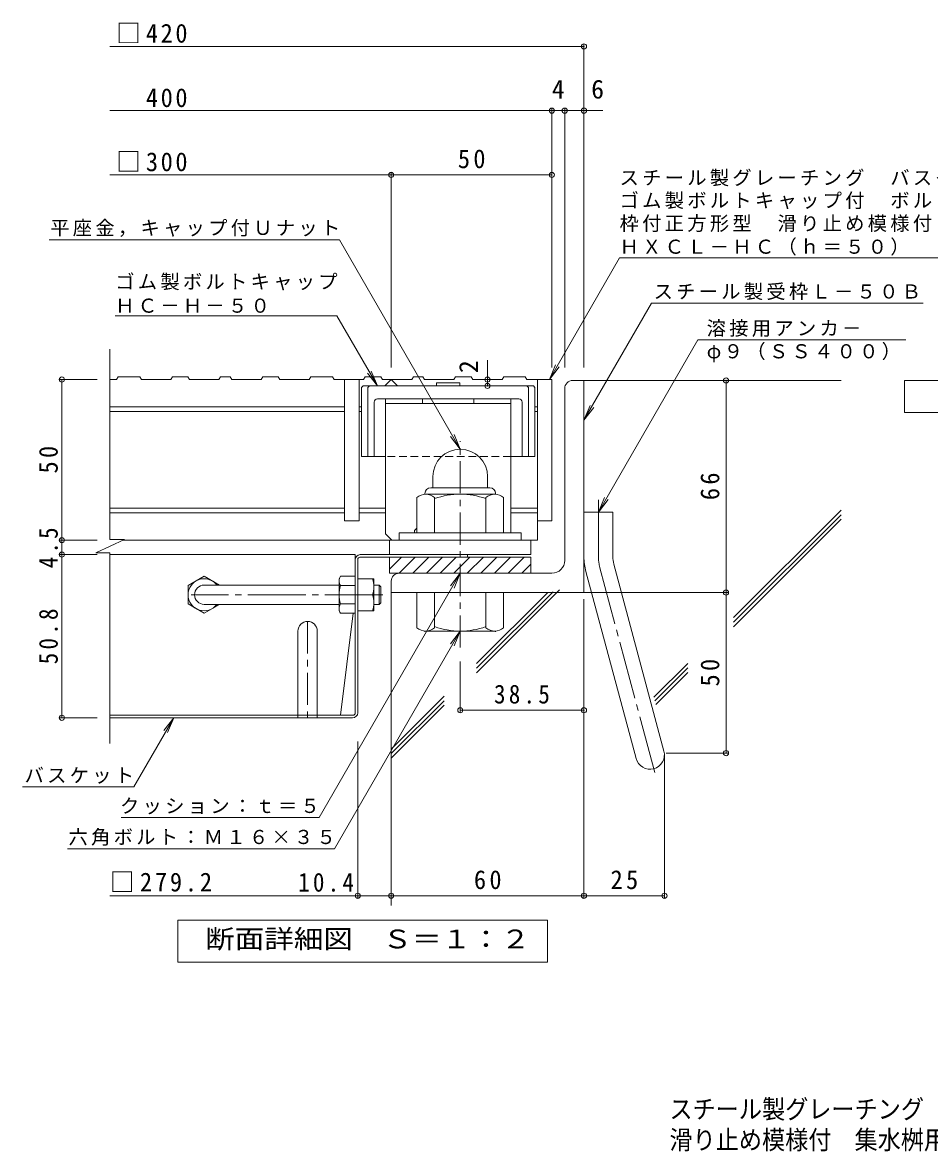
# Model space of a CAD drawing. Units: millimetres on the paper, enlarged 4 times, with parts at other scales. Extents: x -1079 to 1075, y -788 to 718.
# Drawn here: x -607 to -42, y -788 to -85 of the extents above; entities that cross this region are included whole.
import ezdxf
from ezdxf.enums import TextEntityAlignment as Align

# ---------------------------------------------------------------- set-up
doc = ezdxf.new("R2010")
doc.units = ezdxf.units.MM
doc.header["$LTSCALE"] = 4
doc.header["$PDMODE"] = 32
doc.header["$PDSIZE"] = 3.2
for name, pattern in [('CHAIN1', [8, 5, -1, 1, -1]), ('CHAIN2', [12, 9, -1, 1, -1]), ('DASHED1', [1.8, 1.2, -0.6])]:
    doc.linetypes.add(name, pattern=pattern)
for name, color, linetype, lineweight in [('D-1', 2, 'Continuous', 9), ('D-2', 3, 'Continuous', 9), ('D-4', 7, 'Continuous', 9), ('D-5', 7, 'Continuous', 9), ('D-6', 6, 'Continuous', 9), ('D-7', 6, 'Continuous', 9), ('D-8', 4, 'Continuous', 9), ('D-B', 2, 'Continuous', 9)]:
    doc.layers.add(name, color=color, linetype=linetype, lineweight=lineweight)
doc.layers.add('F-0_F-0ﾚｲﾔ', color=2, linetype='Continuous')
doc.layers.add('F-F_F-Fﾚｲﾔ', color=2, linetype='Continuous')
doc.styles.add('ＭＳ ゴシック', font='')
doc.styles.get('ＭＳ ゴシック').set_extended_font_data('MS Gothic')

msp = doc.modelspace()

# ---------------------------------------------------------------- linework, layer by layer
at = {"layer": 'D-1'}
for p, q in [((-264.203, -307.934), (-257.203, -307.934)), ((-257.203, -439.934), (-257.203, -307.934)), ((-269.202, -419.934), (-269.202, -312.934)), ((-351.203, -367.734), (-351.203, -374.734)), ((-317.202, -367.714), (-317.202, -374.734)), ((-356.202, -378.334), (-356.202, -378.734)), ((-312.702, -378.734), (-355.703, -378.734)), ((-352.603, -374.734), (-315.802, -374.734)), ((-312.202, -378.334), (-312.202, -378.734)), ((-361.203, -402.734), (-361.203, -380.811)), ((-350.202, -402.734), (-350.202, -380.811)), ((-318.202, -402.734), (-318.202, -380.811)), ((-307.202, -402.734), (-307.202, -380.811)), ((-257.203, -389.934), (-239.202, -389.934)), ((-239.202, -417.564), (-239.202, -389.934)), ((-296.203, -402.734), (-372.203, -402.734)), ((-372.203, -407.334), (-372.203, -402.734)), ((-296.203, -407.334), (-296.203, -402.734)), ((-378.203, -425.407), (-370.729, -417.934)), ((-378.203, -427.934), (-378.203, -417.934)), ((-372.244, -427.934), (-362.244, -417.934)), ((-363.759, -427.934), (-353.759, -417.934)), ((-355.274, -427.934), (-345.274, -417.934)), ((-346.788, -427.934), (-336.788, -417.934)), ((-338.303, -427.934), (-328.303, -417.934)), ((-329.818, -427.934), (-319.818, -417.934)), ((-321.333, -427.934), (-311.333, -417.934)), ((-312.847, -427.934), (-302.847, -417.934)), ((-304.362, -427.934), (-294.362, -417.934)), ((-277.203, -427.934), (-378.203, -427.934)), ((-295.877, -427.934), (-290.202, -422.26)), ((-255.976, -426.882), (-224.791, -543.263)), ((-238.589, -422.223), (-207.405, -538.604)), ((-377.202, -432.934), (-377.202, -439.934)), ((-257.203, -439.934), (-377.202, -439.934)), ((-361.203, -439.934), (-361.203, -461.857)), ((-350.202, -439.934), (-350.202, -461.857)), ((-318.202, -439.934), (-318.202, -461.857)), ((-307.202, -439.934), (-307.202, -461.857)), ((-356.202, -464.334), (-356.202, -463.934)), ((-312.702, -463.934), (-355.703, -463.934)), ((-312.202, -464.334), (-312.202, -463.934))]:
    msp.add_line(p, q, dxfattribs=at)
at = {"layer": 'D-1', "linetype": 'CHAIN1'}
msp.add_line((-334.202, -474.168), (-334.202, -345.731), dxfattribs=at)
at = {"layer": 'D-1', "linetype": 'CHAIN2'}
for p, q in [((-248.203, -417.564), (-248.203, -382.324)), ((-247.283, -424.552), (-212.36, -554.885))]:
    msp.add_line(p, q, dxfattribs=at)
at = {"layer": 'D-1', "color": 3}
for p, q in [((-409.602, -435.334), (-493.602, -435.334)), ((-409.602, -447.334), (-493.602, -447.334))]:
    msp.add_line(p, q, dxfattribs=at)
at = {"layer": 'D-1', "color": 3, "linetype": 'CHAIN2'}
msp.add_line((-382.402, -441.334), (-501.602, -441.334), dxfattribs=at)
at = {"layer": 'D-1'}
msp.add_lwpolyline([(-378.203, -417.934), (-290.202, -417.934), (-290.202, -427.934)], dxfattribs=at)
for centre, radius, start, end in [((-264.203, -312.934), 5, 90, 180), ((-334.202, -367.734), 17, 0.06612, 180), ((-355.703, -387.054), 8.32, 48.6201, 131.38164), ((-352.603, -378.334), 3.6, 90, 180), ((-334.202, -426.734), 48, 70.52881, 109.47119), ((-312.702, -387.054), 8.32, 48.61835, 131.37988), ((-315.802, -378.334), 3.6, 0, 90), ((-277.203, -419.934), 8, 270, 0), ((-221.203, -417.564), 36, 180, 195), ((-221.203, -417.564), 18, 180, 195.00002), ((-372.203, -432.934), 5, 90, 180), ((-355.703, -455.614), 8.32, 228.61835, 311.37988), ((-334.202, -415.934), 48, 250.52881, 289.47119), ((-312.702, -455.614), 8.32, 228.6201, 311.38164), ((-216.098, -540.934), 9, 195.00014, 14.99991)]:
    msp.add_arc(centre, radius, start, end, dxfattribs=at)
at = {"layer": 'D-1', "linetype": 'CHAIN2'}
msp.add_arc((-221.203, -417.564), 27, 180, 194.99995, dxfattribs=at)
at = {"layer": 'D-1', "color": 3}
msp.add_arc((-493.602, -441.334), 6, 90, 270, dxfattribs=at)
at = {"layer": 'D-2'}
for p, q in [((-552.27, -406.992), (-552.27, -288.333)), ((-548.172, -307.334), (-552.27, -307.334)), ((-548.172, -307.334), (-547.137, -305.734)), ((-533.705, -305.734), (-547.137, -305.734)), ((-533.705, -305.734), (-532.67, -307.334)), ((-514.421, -307.334), (-532.67, -307.334)), ((-513.386, -305.734), (-514.421, -307.334)), ((-503.705, -305.734), (-513.386, -305.734)), ((-503.705, -305.734), (-502.67, -307.334)), ((-484.421, -307.334), (-502.67, -307.334)), ((-484.421, -307.334), (-483.386, -305.734)), ((-477.456, -305.734), (-483.386, -305.734)), ((-477.456, -305.734), (-476.421, -307.334)), ((-458.172, -307.334), (-476.421, -307.334)), ((-457.137, -305.734), (-458.172, -307.334)), ((-457.137, -305.734), (-447.456, -305.734)), ((-447.456, -305.734), (-446.421, -307.334)), ((-428.172, -307.334), (-446.421, -307.334)), ((-428.172, -307.334), (-427.137, -305.734)), ((-413.705, -305.734), (-427.137, -305.734)), ((-413.705, -305.734), (-412.67, -307.334)), ((-394.421, -307.334), (-412.67, -307.334)), ((-406.202, -307.334), (-406.202, -395.334)), ((-397.202, -307.334), (-397.202, -395.334)), ((-393.386, -305.734), (-394.421, -307.334)), ((-383.705, -305.734), (-393.386, -305.734)), ((-383.705, -305.734), (-382.67, -307.334)), ((-364.421, -307.334), (-382.67, -307.334)), ((-364.421, -307.334), (-363.386, -305.734)), ((-357.456, -305.734), (-363.386, -305.734)), ((-357.456, -305.734), (-356.421, -307.334)), ((-338.172, -307.334), (-356.421, -307.334)), ((-337.137, -305.734), (-338.172, -307.334)), ((-337.137, -305.734), (-327.456, -305.734)), ((-327.456, -305.734), (-326.421, -307.334)), ((-308.172, -307.334), (-326.421, -307.334)), ((-307.137, -305.734), (-308.172, -307.334)), ((-307.137, -305.734), (-293.705, -305.734)), ((-292.67, -307.334), (-293.705, -305.734)), ((-292.67, -307.334), (-277.203, -307.334)), ((-286.202, -407.334), (-286.202, -307.334)), ((-406.202, -324.334), (-552.27, -324.334)), ((-406.202, -327.334), (-552.27, -327.334)), ((-395.702, -324.334), (-397.202, -324.334)), ((-395.702, -327.334), (-397.202, -327.334)), ((-286.202, -324.334), (-287.702, -324.334)), ((-286.202, -327.334), (-287.702, -327.334)), ((-406.202, -387.334), (-552.27, -387.334)), ((-406.202, -390.334), (-552.27, -390.334)), ((-380.702, -387.334), (-397.202, -387.334)), ((-380.702, -390.334), (-397.202, -390.334)), ((-286.202, -387.334), (-302.702, -387.334)), ((-286.202, -390.334), (-302.702, -390.334)), ((-397.202, -395.334), (-406.202, -395.334)), ((-561.116, -415.275), (-543.277, -406.992)), ((-543.277, -406.992), (-552.27, -406.992)), ((-286.202, -407.334), (-544.013, -407.334)), ((-378.203, -416.334), (-378.203, -407.334)), ((-290.202, -407.334), (-290.202, -416.334)), ((-561.116, -415.275), (-552.27, -415.275)), ((-552.27, -533.934), (-552.27, -415.275)), ((-290.202, -416.334), (-378.203, -416.334))]:
    msp.add_line(p, q, dxfattribs=at)
for points in [[(-381.201, -311.333), (-377.202, -307.334), (-373.203, -311.333)], [(-277.203, -307.334), (-277.203, -395.334), (-286.202, -395.334)]]:
    msp.add_lwpolyline(points, dxfattribs=at)
at = {"layer": 'D-4'}
for p, q in [((-552.27, -99.934), (-257.202, -99.934)), ((-257.202, -299.934), (-257.202, -98.734)), ((-552.27, -139.934), (-245.456, -139.934)), ((-277.202, -299.934), (-277.202, -138.734)), ((-269.202, -299.934), (-269.202, -138.734)), ((-552.27, -179.934), (-277.202, -179.934)), ((-377.202, -299.934), (-377.202, -178.734)), ((-583.356, -307.334), (-560.27, -307.334)), ((-582.156, -307.334), (-582.156, -407.334)), ((-168.783, -439.934), (-168.783, -307.934)), ((-583.356, -407.334), (-560.27, -407.334)), ((-582.156, -407.334), (-582.156, -416.334)), ((-583.356, -416.334), (-560.27, -416.334)), ((-582.156, -416.334), (-582.156, -517.934)), ((-271.202, -439.934), (-167.583, -439.934)), ((-168.783, -539.934), (-168.783, -439.934)), ((-257.202, -444.109), (-257.202, -629.934)), ((-334.202, -482.946), (-334.202, -514.406)), ((-583.356, -517.934), (-560.27, -517.934)), ((-334.202, -513.206), (-257.202, -513.206)), ((-398.002, -629.934), (-398.002, -532.734)), ((-207.098, -540.934), (-207.098, -629.934)), ((-206.098, -539.934), (-167.583, -539.934)), ((-398.002, -628.734), (-552.27, -628.734)), ((-377.202, -628.734), (-398.002, -628.734)), ((-377.202, -628.734), (-207.098, -628.734))]:
    msp.add_line(p, q, dxfattribs=at)
msp.add_lwpolyline([(-317.297, -311.333), (-317.297, -307.334), (-317.297, -295.333)], dxfattribs=at)
for p in [(-257.202, -99.934), (-277.202, -139.934), (-269.202, -139.934), (-257.202, -139.934), (-377.202, -179.934), (-277.202, -179.934), (-582.156, -307.334), (-317.297, -307.334), (-168.783, -307.934), (-317.297, -311.333), (-582.156, -407.334), (-582.156, -416.334), (-168.783, -439.934), (-334.202, -513.206), (-257.202, -513.206), (-582.156, -517.934), (-168.783, -539.934), (-398.002, -628.734), (-377.202, -628.734), (-257.202, -628.734), (-207.098, -628.734)]:
    msp.add_point(p, dxfattribs=at)
at = {"layer": 'D-5'}
for p, q in [((-590.031, -220.457), (-409.418, -220.457)), ((-409.418, -220.457), (-334.202, -350.734)), ((-235.023, -231.599), (-278.749, -307.334)), ((-235.023, -231.599), (28.977, -231.599)), ((-215.115, -259.804), (-257.202, -332.701)), ((-215.115, -259.804), (-45.988, -259.804)), ((-548.95, -267.747), (-410.95, -267.747)), ((-186.273, -282.669), (-248.202, -389.934)), ((-186.273, -282.669), (-56.815, -282.669)), ((-278.749, -307.334), (-274.922, -298.095)), ((-278.749, -307.334), (-272.661, -299.4)), ((-385.786, -311.333), (-391.873, -303.4)), ((-257.202, -332.701), (-253.375, -323.462)), ((-257.202, -332.701), (-251.115, -324.767)), ((-334.202, -350.734), (-340.29, -342.8)), ((-334.202, -350.734), (-338.029, -341.495)), ((-248.202, -389.934), (-244.375, -380.695)), ((-248.202, -389.934), (-242.115, -382)), ((-334.202, -427.934), (-421.964, -579.941)), ((-334.202, -427.934), (-340.29, -435.867)), ((-334.202, -427.934), (-338.029, -437.173)), ((-334.202, -463.934), (-340.29, -471.867)), ((-537.38, -560.941), (-512.55, -517.934)), ((-512.55, -517.934), (-518.638, -525.867)), ((-512.55, -517.934), (-516.377, -527.172)), ((-606.627, -560.941), (-537.38, -560.941)), ((-545.312, -579.941), (-421.964, -579.941)), ((-578.651, -599.406), (-412.417, -599.406))]:
    msp.add_line(p, q, dxfattribs=at)
for points in [[(-410.95, -267.747), (-385.786, -311.333), (-389.612, -302.095)], [(-412.417, -599.406), (-334.202, -463.934), (-338.029, -473.173)]]:
    msp.add_lwpolyline(points, dxfattribs=at)
at = {"layer": 'D-5', "color": 2}
for points in [[(-57.775, -327.934), (-57.775, -307.934), (32.224, -307.934), (32.224, -327.934)], [(-510, -670), (-510, -644), (-279.999, -644), (-279.999, -670)]]:
    msp.add_lwpolyline(points, close=True, dxfattribs=at)
at = {"layer": 'D-6'}
for p, q in [((-257.202, -307.934), (-97.202, -307.934)), ((-164.052, -455.539), (-97.202, -388.689)), ((-164.052, -458.366), (-97.202, -391.515)), ((-164.052, -461.195), (-97.202, -394.345)), ((-377.202, -439.934), (-377.202, -634.734)), ((-323.993, -489.851), (-272.406, -438.264)), ((-323.993, -487.022), (-276.425, -439.454)), ((-323.993, -484.194), (-279.684, -439.886)), ((-213.684, -505.17), (-192.552, -484.038)), ((-213.086, -507.4), (-192.552, -486.865)), ((-212.488, -509.631), (-192.552, -489.694)), ((-377.202, -537.403), (-344.279, -504.48)), ((-377.202, -540.231), (-344.279, -507.307)), ((-377.202, -543.06), (-344.279, -510.136))]:
    msp.add_line(p, q, dxfattribs=at)
at = {"layer": 'D-7'}
for p, q in [((-395.702, -312.334), (-394.702, -311.333)), ((-395.702, -312.334), (-395.702, -355.333)), ((-288.703, -311.333), (-394.702, -311.333)), ((-391.702, -312.334), (-390.702, -311.333)), ((-391.702, -312.334), (-391.702, -355.333)), ((-348.98, -309.334), (-348.98, -311.333)), ((-334.425, -309.334), (-348.98, -309.334)), ((-334.425, -309.334), (-334.425, -311.333)), ((-291.702, -312.334), (-292.703, -311.333)), ((-291.702, -312.334), (-291.702, -355.333)), ((-287.702, -312.334), (-288.703, -311.333)), ((-287.702, -312.334), (-287.702, -355.333)), ((-387.703, -321.334), (-387.703, -355.333)), ((-297.702, -319.334), (-385.702, -319.334)), ((-295.702, -321.334), (-295.702, -355.333)), ((-380.702, -355.333), (-395.702, -355.333)), ((-287.702, -355.333), (-302.702, -355.333))]:
    msp.add_line(p, q, dxfattribs=at)
at = {"layer": 'D-7', "linetype": 'DASHED1'}
msp.add_line((-302.702, -355.333), (-380.702, -355.333), dxfattribs=at)
at = {"layer": 'D-7', "color": 2}
for p, q in [((-399.602, -416.334), (-552.27, -416.334)), ((-399.602, -515), (-399.602, -416.334)), ((-398.002, -514.734), (-398.002, -419.267)), ((-396.669, -417.934), (-329.595, -417.934)), ((-396.402, -416.334), (-329.595, -416.334)), ((-329.595, -416.334), (-329.595, -417.934)), ((-400.911, -452.834), (-408.827, -516.334)), ((-408.827, -516.334), (-552.27, -516.334)), ((-401.202, -517.934), (-552.27, -517.934)), ((-400.936, -516.334), (-408.827, -516.334))]:
    msp.add_line(p, q, dxfattribs=at)
at = {"layer": 'D-7'}
for centre, start, end in [((-385.702, -321.334), 90, 180), ((-297.702, -321.334), 0, 90)]:
    msp.add_arc(centre, 2, start, end, dxfattribs=at)
at = {"layer": 'D-7', "color": 2}
for centre, radius, start, end in [((-396.402, -419.534), 3.2, 90, 180), ((-396.669, -419.267), 1.333, 90, 180), ((-401.202, -514.734), 3.2, 270, 0), ((-400.936, -515), 1.333, 270, 0)]:
    msp.add_arc(centre, radius, start, end, dxfattribs=at)
at = {"layer": 'D-8'}
for p, q in [((-302.702, -319.334), (-380.702, -319.334)), ((-380.702, -403.334), (-380.702, -319.334)), ((-302.702, -322.334), (-380.702, -322.334)), ((-357.702, -319.334), (-357.702, -322.334)), ((-325.702, -319.334), (-325.702, -322.334)), ((-302.702, -402.734), (-302.702, -319.334)), ((-380.702, -403.334), (-376.702, -407.334))]:
    msp.add_line(p, q, dxfattribs=at)
at = {"layer": 'D-8', "color": 2}
for p, q in [((-398.002, -431.334), (-388.002, -431.334)), ((-388.002, -451.334), (-388.002, -431.334)), ((-398.002, -441.334), (-388.868, -441.334)), ((-398.002, -451.334), (-388.002, -451.334)), ((-435.202, -463.934), (-435.202, -517.934)), ((-423.202, -463.934), (-423.202, -517.934))]:
    msp.add_line(p, q, dxfattribs=at)
at = {"layer": 'D-8', "color": 3}
for p, q in [((-388.002, -435.334), (-384.602, -435.334)), ((-384.602, -435.334), (-383.602, -436.334)), ((-384.602, -447.334), (-384.602, -435.334)), ((-383.602, -446.334), (-383.602, -436.334)), ((-388.002, -447.334), (-384.602, -447.334)), ((-384.602, -447.334), (-383.602, -446.334))]:
    msp.add_line(p, q, dxfattribs=at)
at = {"layer": 'D-8', "color": 2, "linetype": 'CHAIN1'}
for p, q in [((-382.629, -441.334), (-388.753, -441.334)), ((-429.202, -457.934), (-429.202, -517.934))]:
    msp.add_line(p, q, dxfattribs=at)
at = {"layer": 'D-8'}
msp.add_lwpolyline([(-362.702, -402.734), (-362.702, -401.334), (-361.203, -399.834)], dxfattribs=at)
at = {"layer": 'D-8', "color": 2}
for centre, radius, start, end in [((-402.869, -436.334), 14.866, 340.34633, 19.65366), ((-402.869, -446.334), 14.866, 340.34633, 19.65366), ((-429.202, -463.934), 6, 0, 180)]:
    msp.add_arc(centre, radius, start, end, dxfattribs=at)
at = {"layer": 'D-B'}
for p, q in [((-493.602, -429.834), (-503.602, -435.607)), ((-503.602, -435.607), (-503.602, -447.06)), ((-493.602, -429.834), (-484.076, -435.334)), ((-409.602, -431.334), (-408.736, -429.834)), ((-409.602, -451.334), (-409.602, -431.334)), ((-399.602, -429.834), (-408.736, -429.834)), ((-408.736, -435.607), (-399.602, -435.607)), ((-493.602, -452.834), (-503.602, -447.06)), ((-493.602, -452.834), (-484.076, -447.334)), ((-408.736, -447.06), (-399.602, -447.06)), ((-409.602, -451.334), (-408.736, -452.834)), ((-399.602, -452.834), (-408.736, -452.834))]:
    msp.add_line(p, q, dxfattribs=at)
for centre, radius, start, end in [((-493.602, -441.334), 10, 36.87019, 323.12981), ((-404.133, -432.654), 5.47, 180.2103, 212.68507), ((-403.038, -433.123), 6.579, 149.99998, 176.07924), ((-390.237, -441.334), 19.365, 162.79973, 197.20026), ((-404.133, -450.014), 5.47, 147.31491, 179.78969), ((-403.038, -449.544), 6.579, 183.92075, 210)]:
    msp.add_arc(centre, radius, start, end, dxfattribs=at)

# ---------------------------------------------------------------- texts
at = {"layer": 'D-4', "color": 2, "style": 'ＭＳ ゴシック'}
for s, p in [('4', (-277.202, -135.934)), ('6', (-252.703, -135.934))]:
    msp.add_text(s, height=11.73, dxfattribs=at).set_placement(p, align=Align.BOTTOM_LEFT)
msp.add_text('2', height=11.73, rotation=90, dxfattribs=at).set_placement((-319.697, -303.333), align=Align.BOTTOM_LEFT)
at = {"layer": 'D-4', "color": 2, "char_height": 11.73, "attachment_point": 7, "style": 'ＭＳ ゴシック'}
for s, insert in [('\\T1.21;\\W0.95;□420', (-548.27, -97.913)), ('\\T1.21;\\W0.95;\u3000400', (-548.27, -137.914)), ('\\T1.21;\\W0.95;□300', (-548.27, -177.934)), ('\\T1.27;\\W0.95;50', (-335.702, -175.934)), ('\\T1.28;\\W0.9;38.5', (-313.202, -509.206)), ('\\T1.23;\\W0.95;□279.2', (-552.27, -626.334)), ('\\T1.28;\\W0.9;10.4', (-435.102, -626.334)), ('\\T1.27;\\W0.95;60', (-325.702, -624.734)), ('\\T1.27;\\W0.95;25', (-240.65, -624.734))]:
    msp.add_mtext(s, dxfattribs=dict(at, insert=insert))
at = {"layer": 'D-4', "color": 2, "char_height": 11.73, "attachment_point": 7, "rotation": 90, "style": 'ＭＳ ゴシック'}
for s, insert in [('\\T1.27;\\W0.95;50', (-584.556, -365.834)), ('\\T1.27;\\W0.95;66', (-172.783, -382.434)), ('\\T1.27;\\W0.9;4.5', (-584.556, -424.834)), ('\\T1.28;\\W0.9;50.8', (-584.556, -484.634)), ('\\T1.27;\\W0.95;50', (-172.783, -498.434))]:
    msp.add_mtext(s, dxfattribs=dict(at, insert=insert))
at = {"layer": 'D-5', "color": 2, "style": 'ＭＳ ゴシック', "width": 1.15}
msp.add_text('断面詳細図\u3000Ｓ＝１：２', height=11.73, dxfattribs=at).set_placement((-493, -665), align=Align.BOTTOM_LEFT)
at = {"layer": 'D-5', "char_height": 8.798, "attachment_point": 7, "style": 'ＭＳ ゴシック'}
for s, insert in [('\\T1.17;スチール製グレーチング\u3000バスケット付', (-235.023, -187.073)), ('\\T1.17;ゴム製ボルトキャップ付\u3000ボルト固定式', (-235.023, -201.304)), ('\\T1.17;平座金，キャップ付Ｕナット', (-589.418, -218.593)), ('\\T1.17;枠付正方形型\u3000滑り止め模様付\u3000集水桝用', (-235.023, -215.535)), ('\\T1.17;ＨＸＣＬ－ＨＣ（ｈ＝５０）', (-235.023, -230.19)), ('\\T1.17;ゴム製ボルトキャップ', (-548.95, -251.884)), ('\\T1.17;スチール製受枠Ｌ－５０Ｂ', (-213.868, -257.901)), ('\\T1.17;ＨＣ－Ｈ－５０', (-548.95, -265.884)), ('\\T1.17;溶接用アンカ－', (-180.815, -280.805)), ('\\T1.17;φ９（ＳＳ４００）', (-180.815, -296.532)), ('\\T1.17;バスケット', (-605.38, -559.038)), ('\\T1.17;クッション：ｔ＝５', (-545.965, -578.078)), ('\\T1.17;六角ボルト：Ｍ１６×３５', (-578.045, -597.543))]:
    msp.add_mtext(s, dxfattribs=dict(at, insert=insert))
at = {"layer": 'F-0_F-0ﾚｲﾔ', "style": 'ＭＳ ゴシック', "width": 0.9}
msp.add_text('滑り止め模様付\u3000集水桝用\u3000ＨＸＣＬ－ＨＣ\u3000３３５０－ｂ－Ｋ＋ＤＫ－３００－Ｚ', height=11.73, dxfattribs=at).set_placement((-203.979, -790.039), align=Align.BOTTOM_LEFT)
at = {"layer": 'F-F_F-Fﾚｲﾔ', "style": 'ＭＳ ゴシック', "width": 0.9}
msp.add_text('スチール製グレーチング\u3000バスケット付\u3000ゴム製ボルトキャップ付\u3000ボルト固定式\u3000枠付正方形型', height=11.73, dxfattribs=at).set_placement((-203.979, -770.922), align=Align.BOTTOM_LEFT)

doc.saveas('drawing.dxf')
